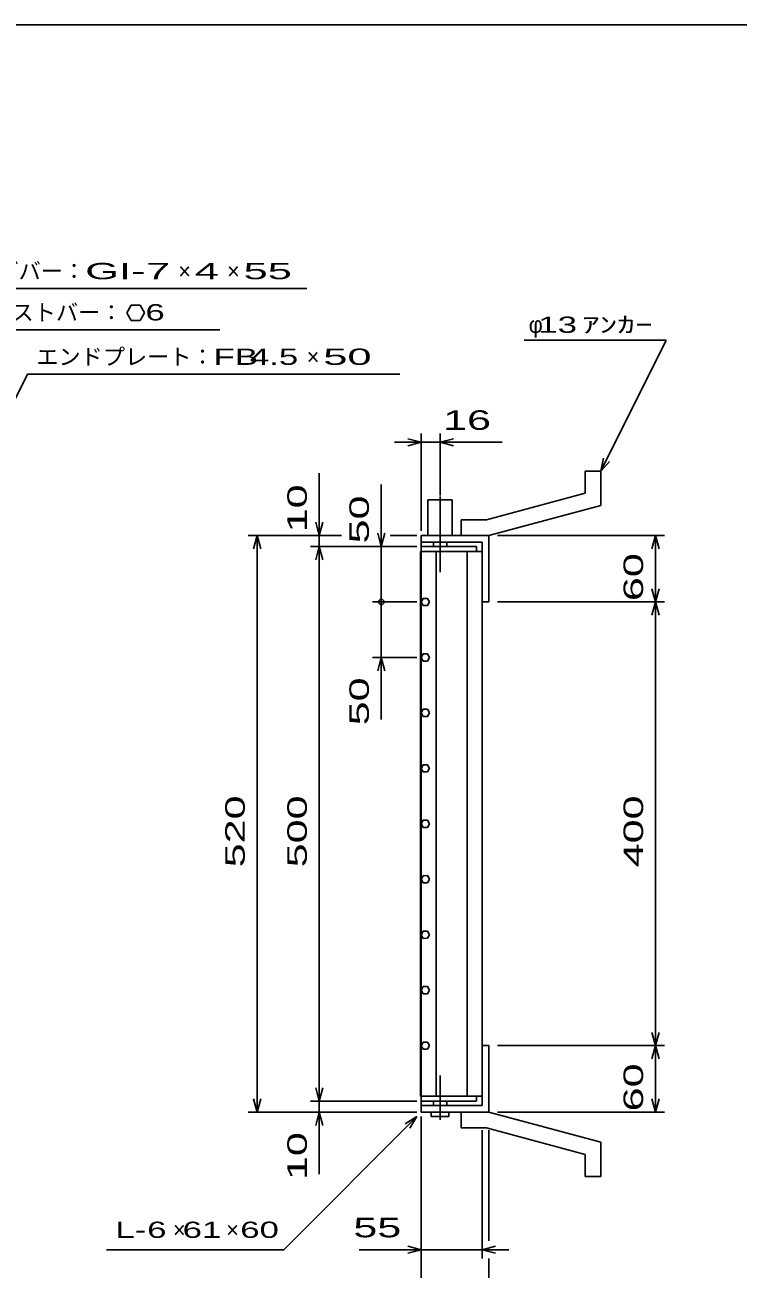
# Model space of a CAD drawing. Units: millimetres, scale not verified. Extents: x -1456 to 1385, y -1026 to 843.
# Drawn here: x -574 to 70, y -279 to 843 of the extents above; entities that cross this region are included whole.
import ezdxf
from ezdxf.enums import TextEntityAlignment as Align

# ---------------------------------------------------------------- set-up
doc = ezdxf.new("R2010")
doc.units = ezdxf.units.MM
doc.header["$LTSCALE"] = 8
doc.linetypes.add('LONG_DASHED_DOTTED', pattern=[15.25, 12, -1.5, 0.25, -1.5])
for name, color, linetype, lineweight in [('0_2', 150, 'Continuous', 25), ('16', 3, 'Continuous', 25), ('19', 6, 'Continuous', 25), ('22', 4, 'Continuous', 25)]:
    doc.layers.add(name, color=color, linetype=linetype, lineweight=lineweight)
doc.styles.add('ベクトル', font='')
doc.styles.get('ベクトル').set_extended_font_data('ベクトル')

msp = doc.modelspace()

# ---------------------------------------------------------------- linework, layer by layer
at = {"layer": '0_2'}
msp.add_line((-1383.2, 842.8), (1384.8, 842.8), dxfattribs=at)
at = {"layer": '16'}
for p, q in [((-166, 372.5), (-216, 372.5)), ((-216, 372.5), (-216, 368)), ((-166, 368), (-166, 372.5)), ((-216.7, -123), (-216.7, 368)), ((-216.7, 368), (-216, 368)), ((-216, 368), (-166, 368)), ((-216, 368), (-216, -123)), ((-161, 368), (-216, 368)), ((-202.5, 368), (-202.5, -123)), ((-174.5, -123), (-174.5, 368)), ((-161, -123), (-161, 368)), ((-214.146, 325.735), (-216, 322.475)), ((-210.396, 325.76), (-214.146, 325.735)), ((-208.5, 322.5), (-210.396, 325.76)), ((-216, 322.475), (-214.104, 319.24)), ((-214.104, 319.24), (-210.354, 319.265)), ((-210.354, 319.265), (-208.5, 322.525)), ((-214.146, 275.735), (-216, 272.475)), ((-216, 272.475), (-214.104, 269.24)), ((-210.396, 275.76), (-214.146, 275.735)), ((-214.104, 269.24), (-210.354, 269.265)), ((-208.5, 272.5), (-210.396, 275.76)), ((-210.354, 269.265), (-208.5, 272.525)), ((-214.146, 225.735), (-216, 222.475)), ((-210.396, 225.76), (-214.146, 225.735)), ((-208.5, 222.5), (-210.396, 225.76)), ((-216, 222.475), (-214.104, 219.24)), ((-214.104, 219.24), (-210.354, 219.265)), ((-210.354, 219.265), (-208.5, 222.525)), ((-214.146, 175.735), (-216, 172.475)), ((-216, 172.475), (-214.104, 169.24)), ((-210.396, 175.76), (-214.146, 175.735)), ((-214.104, 169.24), (-210.354, 169.265)), ((-208.5, 172.5), (-210.396, 175.76)), ((-210.354, 169.265), (-208.5, 172.525)), ((-214.146, 125.735), (-216, 122.475)), ((-210.396, 125.76), (-214.146, 125.735)), ((-208.5, 122.5), (-210.396, 125.76)), ((-216, 122.475), (-214.104, 119.24)), ((-214.104, 119.24), (-210.354, 119.265)), ((-210.354, 119.265), (-208.5, 122.525)), ((-214.146, 75.735), (-216, 72.475)), ((-216, 72.475), (-214.104, 69.24)), ((-210.396, 75.76), (-214.146, 75.735)), ((-214.104, 69.24), (-210.354, 69.265)), ((-208.5, 72.5), (-210.396, 75.76)), ((-210.354, 69.265), (-208.5, 72.525)), ((-214.146, 25.735), (-216, 22.475)), ((-216, 22.475), (-214.104, 19.24)), ((-210.396, 25.76), (-214.146, 25.735)), ((-208.5, 22.5), (-210.396, 25.76)), ((-210.354, 19.265), (-208.5, 22.525)), ((-214.104, 19.24), (-210.354, 19.265)), ((-214.146, -24.265), (-216, -27.525)), ((-216, -27.525), (-214.104, -30.76)), ((-210.396, -24.24), (-214.146, -24.265)), ((-214.104, -30.76), (-210.354, -30.735)), ((-208.5, -27.5), (-210.396, -24.24)), ((-210.354, -30.735), (-208.5, -27.475)), ((-214.146, -74.265), (-216, -77.525)), ((-216, -77.525), (-214.104, -80.76)), ((-210.396, -74.24), (-214.146, -74.265)), ((-208.5, -77.5), (-210.396, -74.24)), ((-210.354, -80.735), (-208.5, -77.475)), ((-214.104, -80.76), (-210.354, -80.735)), ((-216, -123), (-216.7, -123)), ((-216, -123), (-166, -123)), ((-216, -127.5), (-216, -123)), ((-216, -123), (-161, -123)), ((-166, -123), (-166, -127.5)), ((-166, -127.5), (-216, -127.5))]:
    msp.add_line(p, q, dxfattribs=at)
at = {"layer": '19'}
for p, q in [((-68, 440.5), (-54, 440.5)), ((-68, 420.5), (-68, 440.5)), ((-54, 409.5), (-54, 440.5)), ((-68, 420.5), (-157, 396.5)), ((-210, 382.5), (-210, 414.5)), ((-210, 414.5), (-188, 414.5)), ((-188, 382.5), (-188, 414.5)), ((-155, 382.5), (-54, 409.5)), ((-180, 396.5), (-157, 396.5)), ((-180, 382.5), (-180, 396.5)), ((-216, 372.5), (-216, 382.5)), ((-216, 376.5), (-216, 382.5)), ((-216, 382.5), (-156, 382.5)), ((-180, 382.5), (-155, 382.5)), ((-156, 382.5), (-155, 381.5)), ((-155, 381.5), (-155, 322.5)), ((-161, 376.5), (-216, 376.5)), ((-205, 372.5), (-205, 376.5)), ((-193, 376.5), (-193, 372.5)), ((-161, 322.5), (-161, 376.5)), ((-155, 322.5), (-161, 322.5)), ((-155, -77.5), (-161, -77.5)), ((-161, -77.5), (-161, -131.5)), ((-155, -136.5), (-155, -77.5)), ((-216, -131.5), (-216, -121.5)), ((-216, -131.5), (-216, -137.5)), ((-161, -131.5), (-216, -131.5)), ((-205, -127.5), (-205, -131.5)), ((-193, -131.5), (-193, -127.5)), ((-216, -137.5), (-156, -137.5)), ((-207, -141.5), (-207, -137.5)), ((-207, -141.5), (-191, -141.5)), ((-191, -141.5), (-191, -137.5)), ((-180, -137.5), (-155, -137.5)), ((-180, -151.5), (-180, -137.5)), ((-156, -137.5), (-155, -136.5)), ((-155, -137.5), (-54, -164.5)), ((-180, -151.5), (-157, -151.5)), ((-68, -175.5), (-157, -151.5)), ((-54, -195.5), (-54, -164.5)), ((-68, -195.5), (-68, -175.5)), ((-68, -195.5), (-54, -195.5))]:
    msp.add_line(p, q, dxfattribs=at)
at = {"layer": '19', "linetype": 'LONG_DASHED_DOTTED'}
for p, q in [((-199, 417.5), (-199, 349.5)), ((-199, -144.5), (-199, -104.5))]:
    msp.add_line(p, q, dxfattribs=at)
at = {"layer": '22'}
for p, q in [((-687.2, 605.25), (-319.2, 605.25)), ((-477.574, 590.212), (-481.574, 583.284)), ((-469.574, 590.212), (-477.574, 590.212)), ((-465.575, 583.2), (-469.574, 590.212)), ((-481.574, 583.284), (-477.574, 576.356)), ((-477.574, 576.356), (-469.574, 576.356)), ((-469.574, 576.356), (-465.574, 583.284)), ((-633.575, 568), (-397.575, 568)), ((-123, 558.5), (5, 558.5)), ((-54, 440.5), (5, 558.5)), ((-649.05, 372.5), (-571.3, 528)), ((-571.3, 528), (-235.3, 528)), ((-216, 386.5), (-216, 474.5)), ((-199, 418.496), (-199, 474.5)), ((-240, 466.5), (-216, 466.5)), ((-216, 466.5), (-228, 469.7)), ((-228, 463.3), (-216, 466.5)), ((-216, 466.5), (-199, 466.5)), ((-199, 466.5), (-187, 469.7)), ((-187, 463.3), (-199, 466.5)), ((-199, 466.5), (-143, 466.5)), ((-54, 440.5), (-51.6, 452.18)), ((-54, 440.5), (-46, 449.3)), ((-308, 382.5), (-308, 438.5)), ((-252, 372.5), (-252, 428.5)), ((-308, 382.5), (-311.2, 394.5)), ((-308, 382.5), (-304.8, 394.5)), ((-372, 382.5), (-288, 382.5)), ((-367.2, 370.5), (-364, 382.5)), ((-360.8, 370.5), (-364, 382.5)), ((-364, -137.5), (-364, 382.5)), ((-316, 382.5), (-288, 382.5)), ((-308, 372.5), (-308, 382.5)), ((-252, 372.5), (-255.2, 384.5)), ((-248.8, 384.5), (-252, 372.5)), ((-244, 382.5), (-220, 382.5)), ((-244, 382.5), (-220, 382.5)), ((-147, 382.5), (3.4, 382.5)), ((-7.8, 370.5), (-4.6, 382.5)), ((-1.4, 370.5), (-4.6, 382.5)), ((-4.6, 322.5), (-4.6, 382.5)), ((-316, 372.5), (-220, 372.5)), ((-311.2, 360.5), (-308, 372.5)), ((-304.8, 360.5), (-308, 372.5)), ((-308, -127.5), (-308, 372.5)), ((-220, 372.5), (-260, 372.5)), ((-252, 372.5), (-252, 322.5)), ((-4.6, 322.5), (-7.8, 334.5)), ((-4.6, 322.5), (-1.4, 334.5)), ((-260, 322.5), (-220, 322.5)), ((-252, 272.5), (-252, 322.5)), ((-147, 322.5), (3.4, 322.5)), ((-7.8, 310.5), (-4.6, 322.5)), ((-1.4, 310.5), (-4.6, 322.5)), ((-4.6, -77.5), (-4.6, 322.5)), ((-260, 272.5), (-220, 272.5)), ((-255.2, 260.5), (-252, 272.5)), ((-248.8, 260.5), (-252, 272.5)), ((-252, 216.5), (-252, 272.5)), ((-4.6, -77.5), (-7.8, -65.5)), ((-4.6, -77.5), (-1.4, -65.5)), ((-147, -77.5), (3.4, -77.5)), ((-7.8, -89.5), (-4.6, -77.5)), ((-1.4, -89.5), (-4.6, -77.5)), ((-4.6, -137.5), (-4.6, -77.5)), ((-308, -127.5), (-311.2, -115.5)), ((-308, -127.5), (-304.8, -115.5)), ((-364, -137.5), (-367.2, -125.5)), ((-364, -137.5), (-360.8, -125.5)), ((-316, -127.5), (-220, -127.5)), ((-308, -137.5), (-308, -127.5)), ((-4.6, -137.5), (-7.8, -125.5)), ((-4.6, -137.5), (-1.4, -125.5)), ((-372, -137.5), (-220, -137.5)), ((-340, -261.5), (-220, -141.5)), ((-316, -137.5), (-220, -137.5)), ((-311.2, -149.5), (-308, -137.5)), ((-304.8, -149.5), (-308, -137.5)), ((-308, -193.5), (-308, -137.5)), ((-230.4, -147.9), (-220, -141.5)), ((-226.4, -151.9), (-220, -141.5)), ((-216, -269.5), (-216, -141.5)), ((-216, -325.5), (-216, -141.5)), ((-147, -137.5), (3.4, -137.5)), ((-161, -269.5), (-161, -153.696)), ((-155, -253.5), (-155, -153.696)), ((-500, -261.5), (-340, -261.5)), ((-272, -261.5), (-216, -261.5)), ((-216, -261.5), (-228, -258.3)), ((-228, -264.7), (-216, -261.5)), ((-216, -261.5), (-161, -261.5)), ((-161, -261.5), (-149, -258.3)), ((-149, -264.7), (-161, -261.5)), ((-161, -261.5), (-137, -261.5)), ((-155, -325.5), (-155, -269.5))]:
    msp.add_line(p, q, dxfattribs=at)
msp.add_circle((-252, 322.5), 2.4, dxfattribs=at)

# ---------------------------------------------------------------- texts
at = {"layer": '22', "color": 2, "style": 'ベクトル'}
for s, p in [('ベアリングバー：', (-679.2, 620.85)), ('×', (-435.2, 620.85)), ('×', (-391.2, 620.85)), ('ツイストバー：', (-625.575, 583.6)), ('φ', (-119, 572.5)), ('エンドプレート：', (-563.3, 543.6)), ('×', (-319.3, 543.6)), ('×', (-440, -243.5)), ('×', (-392, -243.5))]:
    msp.add_text(s, height=14.66, dxfattribs=at).set_placement(p, align=Align.MIDDLE_LEFT)
for s, height, width, p in [('GI-', 14.66, 2, (-519.2, 620.85)), (' 7 ', 14.66, 2, (-475.2, 620.85)), (' 4 ', 14.66, 2, (-431.2, 620.85)), (' 55 ', 14.66, 2, (-387.2, 620.85)), (' 6 ', 14.66, 1.6, (-473.574, 583.684)), (' 13 ', 14.66, 1.6, (-119, 572.5)), ('ｱﾝｶｰ', 14.66, 1.6, (-71, 572.5)), ('FB', 14.66, 1.6, (-403.3, 543.6)), (' 4.5 ', 14.66, 1.6, (-379.3, 543.6)), (' 50 ', 14.66, 2, (-315.3, 543.6)), (' 16 ', 17.6, 1.65, (-207, 486.5)), (' 55 ', 17.6, 1.65, (-288, -241.5)), ('L-', 14.66, 1.6, (-492, -243.5)), (' 6 ', 14.66, 1.6, (-472, -243.5)), (' 61 ', 14.66, 1.6, (-440, -243.5)), (' 60 ', 14.66, 1.6, (-388, -243.5))]:
    msp.add_text(s, height=height, dxfattribs=dict(at, width=width)).set_placement(p, align=Align.MIDDLE_LEFT)
at = {"layer": '22', "color": 2, "style": 'ベクトル', "width": 1.65}
for s, p in [(' 10 ', (-328, 374.5)), (' 50 ', (-272, 364.5)), (' 60 ', (-24.6, 312.5)), (' 50 ', (-272, 200.5)), (' 520 ', (-384, 72.5)), (' 500 ', (-328, 72.5)), (' 400 ', (-24.6, 72.5)), (' 60 ', (-24.6, -147.5)), (' 10 ', (-328, -209.5))]:
    msp.add_text(s, height=17.6, rotation=90, dxfattribs=at).set_placement(p, align=Align.MIDDLE_LEFT)

doc.saveas('drawing.dxf')
